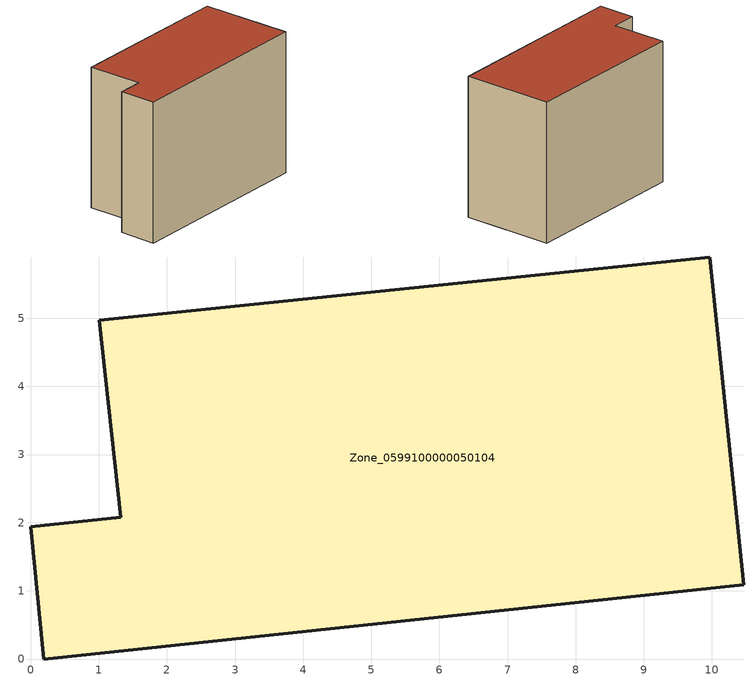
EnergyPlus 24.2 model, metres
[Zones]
Zone_0599100000050104
 floor ground (C_G): 10.47,1.09 0.19,0 0,1.94 1.32,2.08 1.01,4.97 9.97,5.9 z0
 wall outside (C_F): 10.47,1.09 9.97,5.9 1.01,4.97 1.32,2.08 0,1.94 0.19,0 10.47,1.09 z0:7.48
 roof outside (C_R): 0.19,0 10.47,1.09 9.97,5.9 1.01,4.97 1.32,2.08 0,1.94 z7.48
[BUILDING]
Pand.0599100000050104: North Axis=0; Terrain=City; Loads Convergence Tolerance Value=0.04; Temperature Convergence Tolerance Value=0.4; Solar Distribution=FullExterior; Maximum Number of Warmup Days=25; Minimum Number of Warmup Days=1
[Site:Location]
Rotterdam.The.Hague.AP_ZH_NLD Design_Conditions: Latitude=51.96; Longitude=4.45; Time Zone=1; Elevation=-4.5
[SITE:GROUNDTEMPERATURE:BUILDINGSURFACE]
18, 18, 18, 18, 18, 18, 18, 18, 18, 18, 18, 18
[MATERIAL] Thermal Absorptance=0.9; Solar Absorptance=0.7; Visible Absorptance=0.7
Name | Roughness | Thickness | Conductivity | Density | Specific Heat
G.TC.1946 | MediumSmooth | 0.15 | 1 | 540 | 1210
F.TC.1946 | Rough | 0.3 | 0.857143 | 1920 | 840
R.TC.1946 | MediumRough | 0.2 | 0.909091 | 1500 | 1000
[CONSTRUCTION]
C_G: G.TC.1946
C_F: F.TC.1946
C_R: R.TC.1946
[ZONE]
Zone_0599100000050104: Type=1; Multiplier=1; Ceiling Height=Autocalculate; Volume=Autocalculate; Floor Area=autocalculate; Part of Total Floor Area=Yes
[ZONEINFILTRATION:DESIGNFLOWRATE]
Infil_Zone_0599100000050104: Zone or ZoneList or Space or SpaceList=Zone_0599100000050104; Schedule=AlwaysOn; Design Flow Rate Calculation Method=Flow/Area; Flow Rate per Floor Area=0.003; Constant Term Coefficient=1; Temperature Term Coefficient=0; Velocity Term Coefficient=0; Velocity Squared Term Coefficient=0
[HVACTEMPLATE:ZONE:IDEALLOADSAIRSYSTEM]
Zone_0599100000050104: Maximum Heating Supply Air Temperature=50; Minimum Cooling Supply Air Temperature=13; Maximum Heating Supply Air Humidity Ratio=0.0156; Minimum Cooling Supply Air Humidity Ratio=0.0077; Heating Limit=NoLimit; Cooling Limit=NoLimit; Dehumidification Control Type=ConstantSensibleHeatRatio; Cooling Sensible Heat Ratio=0.7; Dehumidification Setpoint=60; Humidification Control Type=None; Humidification Setpoint=30; Outdoor Air Method=None; Outdoor Air Flow Rate per Person=0.00944; Outdoor Air Flow Rate per Zone Floor Area=0; Outdoor Air Flow Rate per Zone=0; Demand Controlled Ventilation Type=None; Outdoor Air Economizer Type=NoEconomizer; Heat Recovery Type=None; Sensible Heat Recovery Effectiveness=0.7; Latent Heat Recovery Effectiveness=0.65
[ZONECONTROL:THERMOSTAT]
ThermostatControl_Zone_0599100000050104: Zone or ZoneList=Zone_0599100000050104; Control Type Schedule=DualSetpointControlType; Control 1=Thermostat_Zone_0599100000050104; Temperature Difference Between Cutout And Setpoint=0
[THERMOSTATSETPOINT:DUALSETPOINT]
Thermostat_Zone_0599100000050104: Heating Setpoint Temperature Schedule=HeatingSetpoint_Zone_0599100000050104; Cooling Setpoint Temperature Schedule=CoolingSetpoint_Zone_0599100000050104
[SCHEDULE:COMPACT]
HeatingSetpoint_Zone_0599100000050104: Through: 12/31, For: AllDays, Until: 24:00, 21
CoolingSetpoint_Zone_0599100000050104: Through: 12/31, For: AllDays, Until: 24:00, 24
DualSetpointControlType: Through: 12/31, For: AllDays, Until: 24:00, 4
AlwaysOn: Through: 12/31, For: AllDays, Until: 24:00, 1
